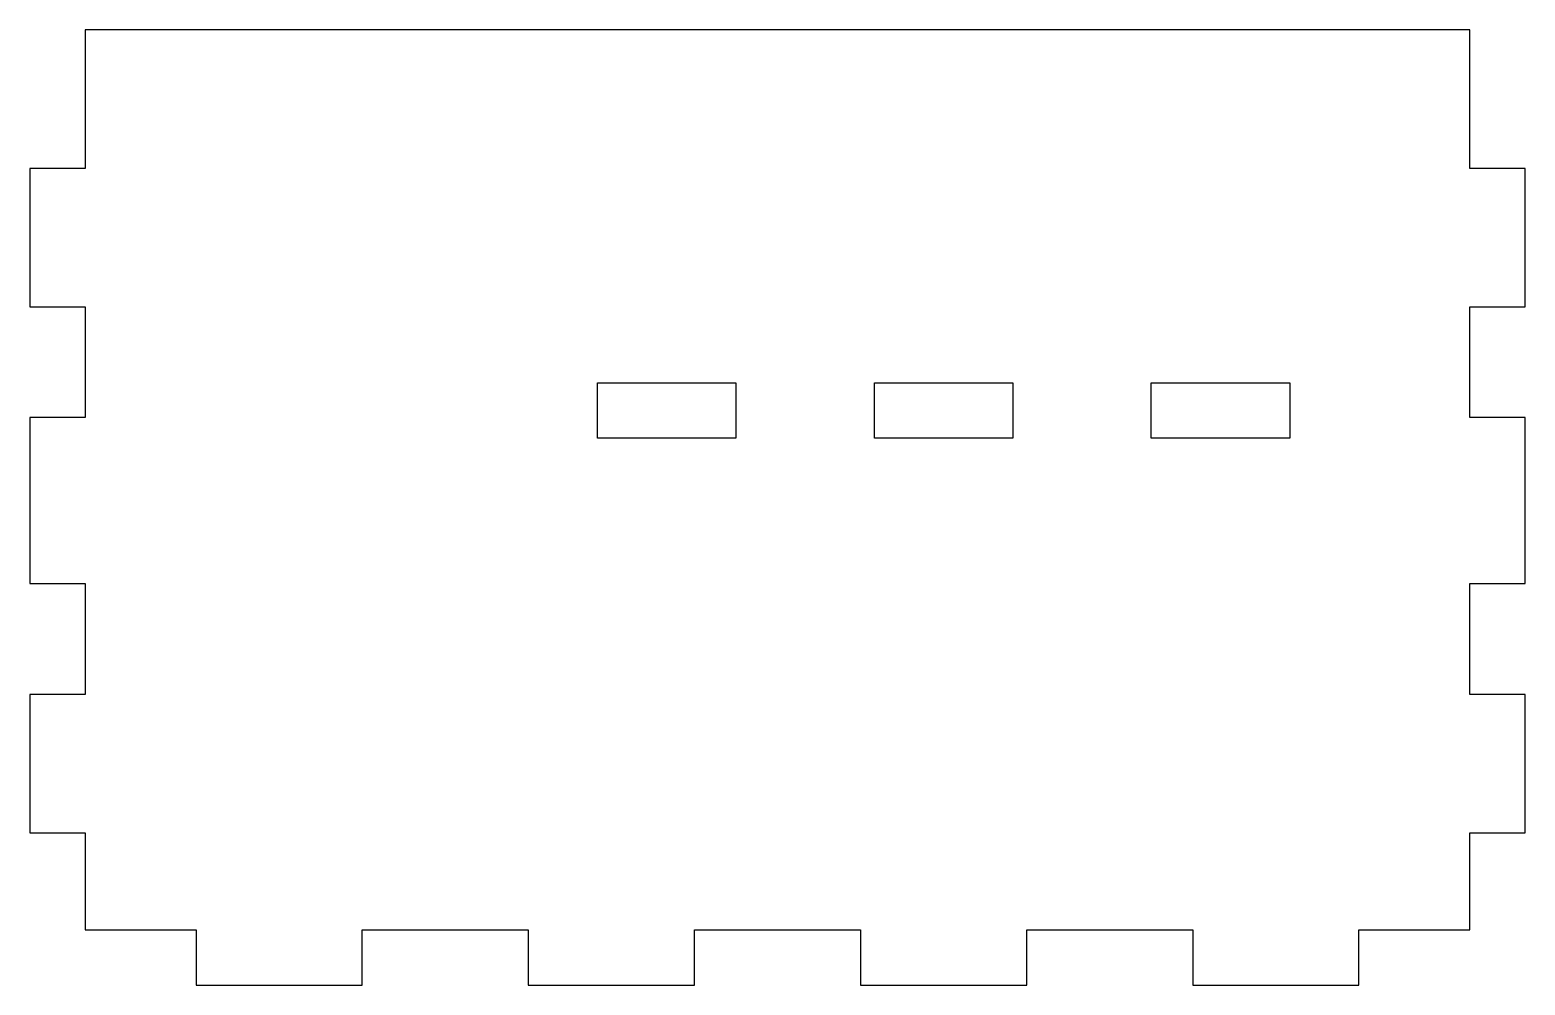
# Model space of a CAD drawing. Header units: millimetres. Extents: x 0 to 108, y 0 to 69.
import ezdxf

# ---------------------------------------------------------------- set-up
doc = ezdxf.new("R2010")
doc.units = ezdxf.units.MM

msp = doc.modelspace()

# ---------------------------------------------------------------- linework, layer by layer
at = {"linetype": 'Continuous', "flags": 128}
for points in [[(4, 21), (0, 21), (0, 11), (4, 11), (4, 4), (12, 4), (12, 0), (24, 0), (24, 4), (36, 4), (36, 0), (48, 0), (48, 4), (60, 4), (60, 0), (72, 0), (72, 4), (84, 4), (84, 0), (96, 0), (96, 4), (104, 4), (104, 11), (108, 11), (108, 21), (104, 21), (104, 29), (108, 29), (108, 41), (104, 41), (104, 49), (108, 49), (108, 59), (104, 59), (104, 69), (4, 69), (4, 59), (0, 59), (0, 49), (4, 49), (4, 41), (0, 41), (0, 29), (4, 29)], [(51, 43.5), (51, 39.5), (41, 39.5), (41, 43.5)], [(61, 39.5), (61, 43.5), (71, 43.5), (71, 39.5)], [(91, 39.5), (81, 39.5), (81, 43.5), (91, 43.5)]]:
    msp.add_lwpolyline(points, close=True, dxfattribs=at)

doc.saveas('drawing.dxf')
